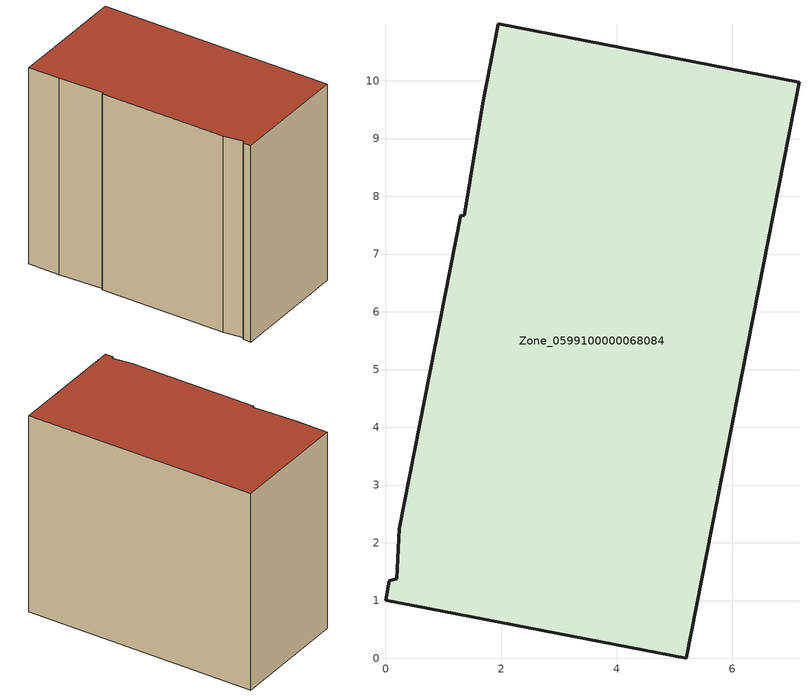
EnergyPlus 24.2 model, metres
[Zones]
Zone_0599100000068084
 floor ground (C_G): 1.68,9.61 1.95,10.99 7.16,9.98 5.21,0 0,1.01 0.06,1.34 0.19,1.38 0.24,2.24 1.3,7.67 1.37,7.66 z0
 wall outside (C_F): 5.21,0 7.16,9.98 1.95,10.99 1.68,9.61 1.37,7.66 1.3,7.67 0.24,2.24 0.19,1.38 0.06,1.34 0,1.01 5.21,0 z0:8.83
 roof outside (C_R): 1.95,10.99 1.68,9.61 1.37,7.66 1.3,7.67 0.24,2.24 0.19,1.38 0.06,1.34 0,1.01 5.21,0 7.16,9.98 z8.83
[BUILDING]
Pand.0599100000068084: North Axis=0; Terrain=City; Loads Convergence Tolerance Value=0.04; Temperature Convergence Tolerance Value=0.4; Solar Distribution=FullExterior; Maximum Number of Warmup Days=25; Minimum Number of Warmup Days=1
[Site:Location]
Rotterdam.The.Hague.AP_ZH_NLD Design_Conditions: Latitude=51.96; Longitude=4.45; Time Zone=1; Elevation=-4.5
[SITE:GROUNDTEMPERATURE:BUILDINGSURFACE]
18, 18, 18, 18, 18, 18, 18, 18, 18, 18, 18, 18
[MATERIAL] Thermal Absorptance=0.9; Solar Absorptance=0.7; Visible Absorptance=0.7
Name | Roughness | Thickness | Conductivity | Density | Specific Heat
G.TC.1946-1964 | MediumSmooth | 0.15 | 1 | 540 | 1210
F.TC.1946-1964 | Rough | 0.3 | 0.857143 | 1920 | 840
R.TC.1946-1964 | MediumRough | 0.2 | 0.235294 | 1500 | 1000
[CONSTRUCTION]
C_G: G.TC.1946-1964
C_F: F.TC.1946-1964
C_R: R.TC.1946-1964
[ZONE]
Zone_0599100000068084: Type=1; Multiplier=1; Ceiling Height=Autocalculate; Volume=Autocalculate; Floor Area=autocalculate; Part of Total Floor Area=Yes
[ZONEINFILTRATION:DESIGNFLOWRATE]
Infil_Zone_0599100000068084: Zone or ZoneList or Space or SpaceList=Zone_0599100000068084; Schedule=AlwaysOn; Design Flow Rate Calculation Method=Flow/Area; Flow Rate per Floor Area=0.003; Constant Term Coefficient=1; Temperature Term Coefficient=0; Velocity Term Coefficient=0; Velocity Squared Term Coefficient=0
[HVACTEMPLATE:ZONE:IDEALLOADSAIRSYSTEM]
Zone_0599100000068084: Maximum Heating Supply Air Temperature=50; Minimum Cooling Supply Air Temperature=13; Maximum Heating Supply Air Humidity Ratio=0.0156; Minimum Cooling Supply Air Humidity Ratio=0.0077; Heating Limit=NoLimit; Cooling Limit=NoLimit; Dehumidification Control Type=ConstantSensibleHeatRatio; Cooling Sensible Heat Ratio=0.7; Dehumidification Setpoint=60; Humidification Control Type=None; Humidification Setpoint=30; Outdoor Air Method=None; Outdoor Air Flow Rate per Person=0.00944; Outdoor Air Flow Rate per Zone Floor Area=0; Outdoor Air Flow Rate per Zone=0; Demand Controlled Ventilation Type=None; Outdoor Air Economizer Type=NoEconomizer; Heat Recovery Type=None; Sensible Heat Recovery Effectiveness=0.7; Latent Heat Recovery Effectiveness=0.65
[ZONECONTROL:THERMOSTAT]
ThermostatControl_Zone_0599100000068084: Zone or ZoneList=Zone_0599100000068084; Control Type Schedule=DualSetpointControlType; Control 1=Thermostat_Zone_0599100000068084; Temperature Difference Between Cutout And Setpoint=0
[THERMOSTATSETPOINT:DUALSETPOINT]
Thermostat_Zone_0599100000068084: Heating Setpoint Temperature Schedule=HeatingSetpoint_Zone_0599100000068084; Cooling Setpoint Temperature Schedule=CoolingSetpoint_Zone_0599100000068084
[SCHEDULE:COMPACT]
HeatingSetpoint_Zone_0599100000068084: Through: 12/31, For: AllDays, Until: 24:00, 21
CoolingSetpoint_Zone_0599100000068084: Through: 12/31, For: AllDays, Until: 24:00, 24
DualSetpointControlType: Through: 12/31, For: AllDays, Until: 24:00, 4
AlwaysOn: Through: 12/31, For: AllDays, Until: 24:00, 1
